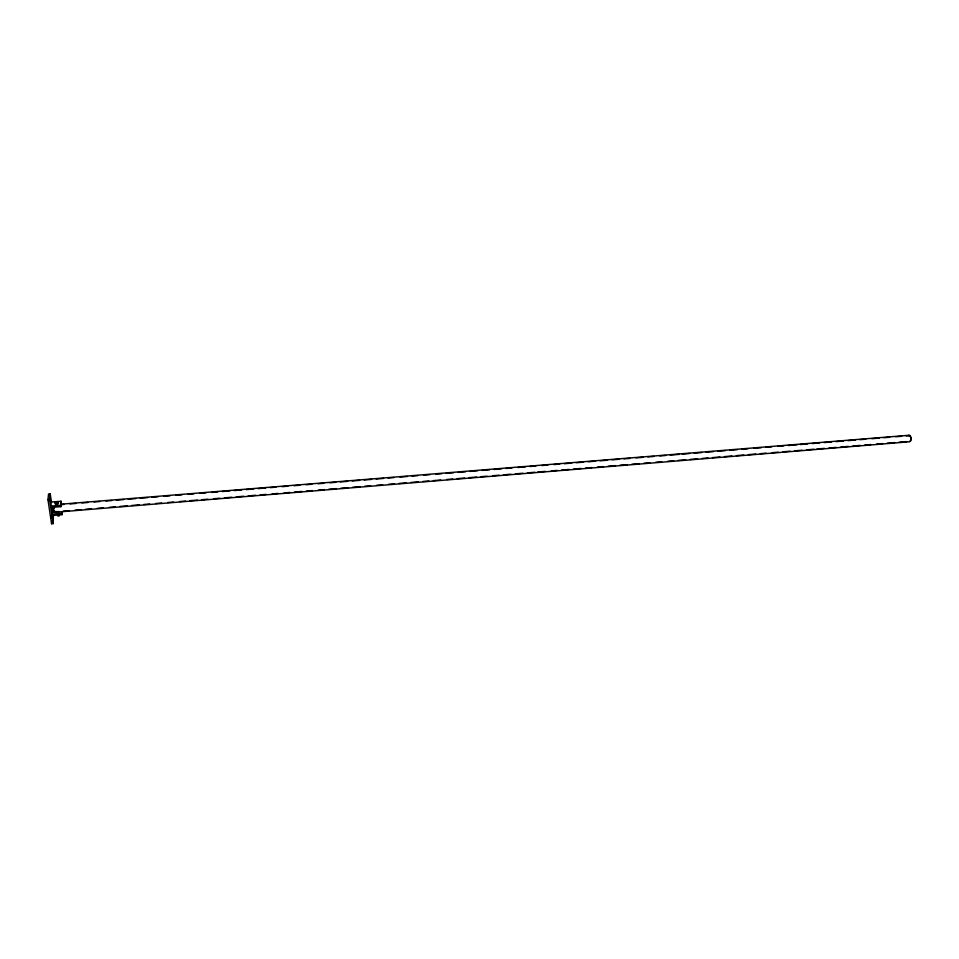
<?xml version="1.0" encoding="UTF-8"?>
<svg xmlns="http://www.w3.org/2000/svg" width="959" height="959" viewBox="0 0 959 959"><rect width="100%" height="100%" fill="white"/><g stroke="black" fill="none" stroke-linecap="round" stroke-linejoin="round"><path stroke-width="1.44" d="M52.625 511.375L52.421 510.044L52.206 515.462L62.083 514.647L62.335 511.926M60.92 506.64L61.1 501.245L51.235 502.036L50.815 506.112L51.007 507.455L60.92 506.64L61.1 501.245M51.474 502.312L50.216 493.849L48.561 493.981L47.95 499.651L51.57 523.734L53.224 523.59L53.368 515.007M51.57 523.734L51.87 520.845M53.224 523.59L49.616 499.519L50.216 493.849M908.293 435.746A3.249 1.702 85.3 0 1 910.93 437.592A3.249 1.702 85.3 0 1 909.588 441.763L54.184 512.358L54.279 511.399M51.33 516.481L51.283 518.244M59.122 511.519L56.821 511.698M57.636 503.775L56.845 503.115M55.97 503.427L57.768 503.811M56.018 502.936L55.083 503.739L55.874 504.41L58.511 503.463L57.72 502.804M58.103 515.211C56.185 516.41 60.789 516.17 59.086 515.127M56.269 503.151L56.173 504.146M57.396 514.743L59.098 514.599M61.016 504.194L909.108 435.266M61.052 504.662L64.037 504.422M70.007 503.931L75.977 503.451M81.959 502.96L87.928 502.48M93.898 501.989L99.868 501.509M105.85 501.018L111.819 500.538M116.291 500.166L123.759 499.555M128.242 499.195L135.71 498.584M140.182 498.224L147.65 497.613M152.133 497.253L158.103 496.762M164.073 496.282L170.043 495.791M176.024 495.312L181.994 494.82M187.964 494.341L193.934 493.849M199.916 493.37L205.885 492.878M211.855 492.399L217.825 491.907M222.308 491.547L229.776 490.936M234.248 490.576L241.716 489.965M246.199 489.605L253.667 488.994M258.139 488.634L265.607 488.023M270.09 487.651L276.06 487.172M282.03 486.681L288 486.201M293.981 485.71L299.951 485.23M305.921 484.739L311.891 484.259M317.873 483.768L323.842 483.288M329.812 482.797L335.782 482.317M340.265 481.945L347.733 481.346M352.205 480.974L359.673 480.375M364.156 480.003L371.624 479.392M376.096 479.032L383.564 478.421M388.047 478.062L394.017 477.57M399.987 477.091L407.455 476.479M411.938 476.12L417.908 475.628M423.878 475.149L429.848 474.657M435.818 474.178L441.799 473.686M446.271 473.326L453.739 472.715M458.222 472.355L465.69 471.744M470.162 471.384L477.63 470.773M482.113 470.413L489.569 469.802M494.053 469.442L501.521 468.831M506.004 468.471L511.974 467.98M517.944 467.501L525.412 466.889M529.883 466.518L535.865 466.038M541.835 465.547L547.805 465.067M553.775 464.576L559.756 464.096M564.228 463.724L571.696 463.125M576.179 462.753L583.635 462.154M588.119 461.782L595.587 461.183M600.07 460.811L607.527 460.212M612.01 459.841L619.478 459.229M623.949 458.87L629.931 458.39M635.901 457.899L643.369 457.287M647.84 456.928L653.822 456.436M659.792 455.957L665.762 455.465M670.245 455.105L679.2 454.374M682.185 454.134L689.653 453.523M694.136 453.163L701.592 452.552M706.076 452.192L713.544 451.581M718.015 451.221L725.484 450.61M729.967 450.251L737.435 449.639M741.906 449.28L747.888 448.788M753.858 448.309L761.326 447.697M765.797 447.338L771.767 446.846M777.749 446.355L783.719 445.875M788.202 445.515L797.157 444.784M800.142 444.532L807.61 443.933M812.081 443.561L819.549 442.962M824.033 442.59L831.501 441.991M835.972 441.619L843.441 441.02M847.924 440.649L855.392 440.049M859.863 439.678L865.833 439.198M871.815 438.707L879.271 438.095M883.754 437.736L889.724 437.256M895.706 436.765L901.676 436.273M906.147 435.913L909.144 435.674A2.853 1.486 85.3 0 1 910.834 438.443A2.853 1.486 85.3 0 1 909.552 441.356M50.815 506.112L60.729 505.297M57.12 511.638L53.92 511.483M63.102 511.147L69.072 510.656M75.042 510.164L81.012 509.673M85.495 509.301L91.465 508.809M97.434 508.318L103.404 507.826M109.374 507.323L115.344 506.832M119.827 506.472L127.295 505.849M131.767 505.477L139.235 504.866M143.706 504.494L149.688 504.002M155.658 503.511L161.627 503.019M167.597 502.528L173.567 502.036M179.537 501.545L185.507 501.054M189.99 500.682L197.458 500.071M201.929 499.699L207.911 499.207M213.881 498.716L219.851 498.224M224.322 497.853L231.79 497.242M236.274 496.87L243.73 496.247M248.213 495.887L255.681 495.264M260.153 494.892L266.123 494.4M272.104 493.909L278.074 493.417M284.044 492.926L290.014 492.435M294.497 492.063L301.953 491.452M306.436 491.08L312.406 490.588M318.376 490.097L324.346 489.605M328.829 489.234L336.297 488.622M340.769 488.251L348.237 487.64M352.708 487.268L360.176 486.657M364.66 486.285L370.63 485.793M376.599 485.302L382.569 484.798M388.539 484.307L394.509 483.816M398.992 483.456L406.46 482.833M410.932 482.461L418.4 481.85M422.883 481.478L428.853 480.986M433.324 480.615L440.792 480.003M446.762 479.512L452.732 479.021M457.215 478.649L464.683 478.038M469.155 477.666L476.623 477.055M481.106 476.683L487.076 476.191M493.046 475.7L499.016 475.208M503.499 474.837L510.955 474.214M515.439 473.854L522.907 473.231M527.378 472.871L534.846 472.248M537.831 472.008L545.299 471.384M551.269 470.893L557.239 470.401M561.71 470.03L569.178 469.419M573.662 469.047L581.118 468.436M585.601 468.064L591.571 467.572M597.541 467.081L603.511 466.589M607.994 466.218L615.462 465.606M619.934 465.235L627.402 464.624M631.885 464.252L639.341 463.629M643.825 463.269L649.794 462.777M655.764 462.274L661.734 461.782M667.716 461.291L673.686 460.799M678.157 460.428L685.625 459.817M690.108 459.445L697.565 458.834M702.048 458.462L708.018 457.97M712.501 457.599L719.957 456.987M724.441 456.616L731.909 456.004M736.38 455.633L743.848 455.022M748.32 454.65L755.788 454.039M760.271 453.667L766.241 453.175M772.211 452.684L778.181 452.192M782.664 451.821L790.12 451.198M794.603 450.838L802.072 450.215M806.543 449.843L814.011 449.232M816.996 448.992L824.464 448.368M828.936 447.997L836.404 447.385M840.887 447.014L848.343 446.403M852.827 446.031L860.295 445.42M864.766 445.048L870.736 444.556M876.718 444.065L882.688 443.573M887.159 443.202L894.627 442.59M899.11 442.219L906.567 441.596M52.014 514.132L61.891 513.317L62.083 514.647M47.95 499.651L49.616 499.519M54.184 512.358L53.692 510.308M52.11 506.544L52.949 512.19M54.04 506.855L54.219 508.498M53.668 510.548L53.344 506.772M52.889 516.601L53.26 519.766L52.889 516.601M50.096 497.889L50.467 501.101L50.096 497.889M58.367 502.456L55.718 503.403L54.939 502.732L55.862 501.941L58.367 502.456"/></g></svg>
